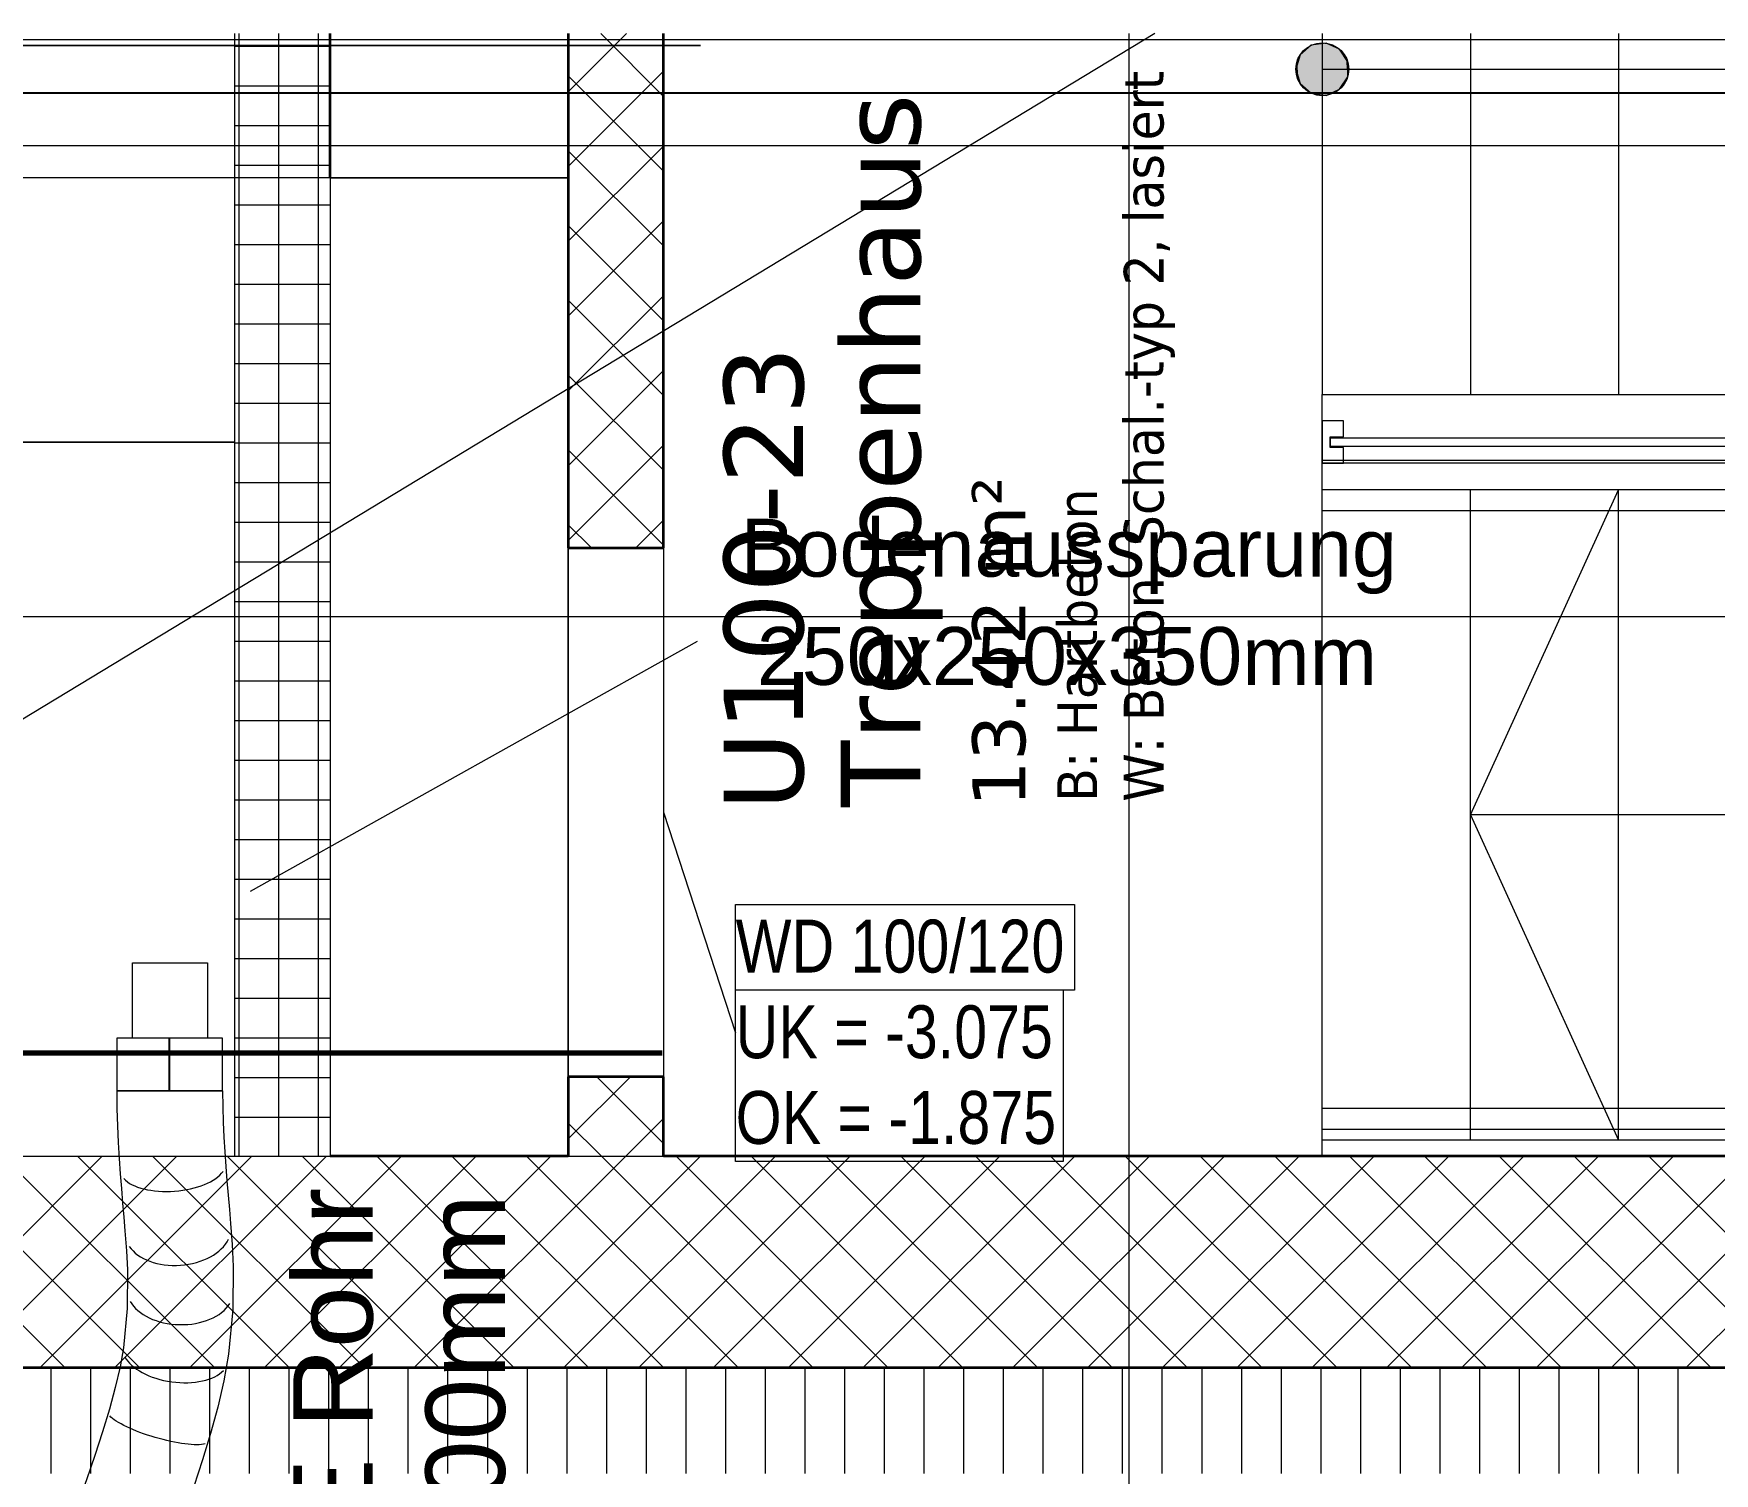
# Model space of a CAD drawing. Extents: x -932 to 937, y -179 to 471.
# Drawn here: x -474.6 to -411, y 351 to 405.5 of the extents above; entities that cross this region are included whole.
import ezdxf
from ezdxf.lldxf.tags import DXFTag

# ---------------------------------------------------------------- set-up
doc = ezdxf.new("R2010")
doc.units = 0
doc.layers.get('0').update_dxf_attribs({"lineweight": 13})
for name, color, linetype, lineweight in [('A-AREA-____-IDEN', 7, 'Continuous', 5), ('A-DETL-____-HDLN', 7, '_Verdeckte Linien_', 9), ('A-DETL-GENF-HDLN', 7, '_Verdeckte Linien_', 9), ('A-FLOR-HRAL-MBND', 7, '_Verdeckte Linien_', 9), ('A-FLOR-HRAL-MCUT', 7, 'Continuous', 9), ('A-GENM-____-IDEN', 7, 'Continuous', 5), ('A-GENM-____-OTLN', 7, 'Continuous', 9), ('A-WALL-____-MCUT', 7, 'Continuous', 35), ('A-WALL-____-PATT', 7, 'Continuous', 35), ('E-ELEC-EQPM-OTLN', 7, 'Continuous', 9), ('I-WALL-____-OTLN', 7, 'Continuous', 9), ('S-GRID-____-OTLN', 7, 'Continuous', 5), ('S-STRS-____-MBND', 7, '_Strichpunkt - Fein', 9)]:
    doc.layers.add(name, color=color, linetype=linetype, lineweight=lineweight)
for name, color, linetype, lineweight, true_color in [('EL01_WAN_Röhre Boden', 7, 'Continuous', 13, 0xff6666), ('EL01_WAN_Röhre Boden Typ', 1, 'Continuous', 13, 0xff0000), ('G-____-____-SYMB', 7, 'Strichpunkt - Weit', 5, 0x008080)]:
    doc.layers.add(name, color=color, linetype=linetype, lineweight=lineweight, true_color=true_color)
doc.styles.get("Standard").update_dxf_attribs({"font": 'arial.ttf'})
tags = doc.linetypes.add('_Rasterlinie_', pattern=[0.375, 0.2, -0.05, 0.075, -0.05]).pattern_tags.tags
tags[10:11] = [DXFTag(74, 4), DXFTag(75, 0), DXFTag(340, '0'), DXFTag(46, 1.0), DXFTag(50, 0.0), DXFTag(44, 0.0), DXFTag(45, 0.0)]
tags[8:9] = [DXFTag(74, 4), DXFTag(75, 0), DXFTag(340, '0'), DXFTag(46, 1.0), DXFTag(50, 0.0), DXFTag(44, 0.0), DXFTag(45, 0.0)]
tags[6:7] = [DXFTag(74, 4), DXFTag(75, 0), DXFTag(340, '0'), DXFTag(46, 1.0), DXFTag(50, 0.0), DXFTag(44, 0.0), DXFTag(45, 0.0)]
tags[4:5] = [DXFTag(74, 4), DXFTag(75, 0), DXFTag(340, '0'), DXFTag(46, 1.0), DXFTag(50, 0.0), DXFTag(44, 0.0), DXFTag(45, 0.0)]
tags = doc.linetypes.add('_Schnittlinie_', pattern=[0.3, 0.15, -0.05, 0.05, -0.05]).pattern_tags.tags
tags[10:11] = [DXFTag(74, 4), DXFTag(75, 0), DXFTag(340, '0'), DXFTag(46, 1.0), DXFTag(50, 0.0), DXFTag(44, 0.0), DXFTag(45, 0.0)]
tags[8:9] = [DXFTag(74, 4), DXFTag(75, 0), DXFTag(340, '0'), DXFTag(46, 1.0), DXFTag(50, 0.0), DXFTag(44, 0.0), DXFTag(45, 0.0)]
tags[6:7] = [DXFTag(74, 4), DXFTag(75, 0), DXFTag(340, '0'), DXFTag(46, 1.0), DXFTag(50, 0.0), DXFTag(44, 0.0), DXFTag(45, 0.0)]
tags[4:5] = [DXFTag(74, 4), DXFTag(75, 0), DXFTag(340, '0'), DXFTag(46, 1.0), DXFTag(50, 0.0), DXFTag(44, 0.0), DXFTag(45, 0.0)]
tags = doc.linetypes.add('_Strichpunkt - Fein', pattern=[0.2, 0.1, -0.05, 0, -0.05]).pattern_tags.tags
tags[10:11] = [DXFTag(74, 4), DXFTag(75, 0), DXFTag(340, '0'), DXFTag(46, 1.0), DXFTag(50, 0.0), DXFTag(44, 0.0), DXFTag(45, 0.0)]
tags[8:9] = [DXFTag(74, 4), DXFTag(75, 0), DXFTag(340, '0'), DXFTag(46, 1.0), DXFTag(50, 0.0), DXFTag(44, 0.0), DXFTag(45, 0.0)]
tags[6:7] = [DXFTag(74, 4), DXFTag(75, 0), DXFTag(340, '0'), DXFTag(46, 1.0), DXFTag(50, 0.0), DXFTag(44, 0.0), DXFTag(45, 0.0)]
tags[4:5] = [DXFTag(74, 4), DXFTag(75, 0), DXFTag(340, '0'), DXFTag(46, 1.0), DXFTag(50, 0.0), DXFTag(44, 0.0), DXFTag(45, 0.0)]
tags = doc.linetypes.add('_Verdeckte Linien_', pattern=[0.15, 0.1, -0.05]).pattern_tags.tags
tags[6:7] = [DXFTag(74, 4), DXFTag(75, 0), DXFTag(340, '0'), DXFTag(46, 1.0), DXFTag(50, 0.0), DXFTag(44, 0.0), DXFTag(45, 0.0)]
tags[4:5] = [DXFTag(74, 4), DXFTag(75, 0), DXFTag(340, '0'), DXFTag(46, 1.0), DXFTag(50, 0.0), DXFTag(44, 0.0), DXFTag(45, 0.0)]
tags = doc.linetypes.add('ACAD_ISO03W100', pattern=[30, 12, -18]).pattern_tags.tags
tags[6:7] = [DXFTag(74, 4), DXFTag(75, 0), DXFTag(340, '0'), DXFTag(46, 0.0), DXFTag(50, 0.0), DXFTag(44, 0.0), DXFTag(45, 0.0)]
tags[4:5] = [DXFTag(74, 4), DXFTag(75, 0), DXFTag(340, '0'), DXFTag(46, 0.0), DXFTag(50, 0.0), DXFTag(44, 0.0), DXFTag(45, 0.0)]
tags = doc.linetypes.add('Strichpunkt - Weit', pattern=[0.5, 0.2, -0.15, 0, -0.15]).pattern_tags.tags
tags[10:11] = [DXFTag(74, 4), DXFTag(75, 0), DXFTag(340, '0'), DXFTag(46, 1.0), DXFTag(50, 0.0), DXFTag(44, 0.0), DXFTag(45, 0.0)]
tags[8:9] = [DXFTag(74, 4), DXFTag(75, 0), DXFTag(340, '0'), DXFTag(46, 1.0), DXFTag(50, 0.0), DXFTag(44, 0.0), DXFTag(45, 0.0)]
tags[6:7] = [DXFTag(74, 4), DXFTag(75, 0), DXFTag(340, '0'), DXFTag(46, 1.0), DXFTag(50, 0.0), DXFTag(44, 0.0), DXFTag(45, 0.0)]
tags[4:5] = [DXFTag(74, 4), DXFTag(75, 0), DXFTag(340, '0'), DXFTag(46, 1.0), DXFTag(50, 0.0), DXFTag(44, 0.0), DXFTag(45, 0.0)]
tags = doc.linetypes.add('STRICHPUNKT2', pattern=[12.7, 6.35, -3.175, 0, -3.175]).pattern_tags.tags
tags[10:11] = [DXFTag(74, 4), DXFTag(75, 0), DXFTag(340, '0'), DXFTag(46, 0.0), DXFTag(50, 0.0), DXFTag(44, 0.0), DXFTag(45, 0.0)]
tags[8:9] = [DXFTag(74, 4), DXFTag(75, 0), DXFTag(340, '0'), DXFTag(46, 0.0), DXFTag(50, 0.0), DXFTag(44, 0.0), DXFTag(45, 0.0)]
tags[6:7] = [DXFTag(74, 4), DXFTag(75, 0), DXFTag(340, '0'), DXFTag(46, 0.0), DXFTag(50, 0.0), DXFTag(44, 0.0), DXFTag(45, 0.0)]
tags[4:5] = [DXFTag(74, 4), DXFTag(75, 0), DXFTag(340, '0'), DXFTag(46, 0.0), DXFTag(50, 0.0), DXFTag(44, 0.0), DXFTag(45, 0.0)]

# ---------------------------------------------------------------- blocks, each defined once
blk = doc.blocks.new('Referenz-A0UJ2H83XE', base_point=(-932.309, -115.757))
at = {"layer": 'A-DETL-____-HDLN', "color": 0, "linetype": '_Verdeckte Linien_', "ltscale": 0.13}
for p, q in [((-449.343, 405.038), (-553.643, 405.038)), ((-547.643, 405.038), (-449.343, 405.038)), ((-454.343, 400.038), (-553.643, 400.038)), ((-449.343, 355.038), (-500.943, 355.038))]:
    blk.add_line(p, q, dxfattribs=at)
at = {"layer": 'A-DETL-GENF-HDLN', "color": 0, "linetype": '_Verdeckte Linien_', "ltscale": 0.13}
blk.add_line((-432.171, 405.487), (-548.443, 335.038), dxfattribs=at)
at = {"layer": 'A-FLOR-HRAL-MBND', "color": 0, "linetype": '_Verdeckte Linien_', "ltscale": 0.13}
for p, q in [((-425.843, 389.238), (-425.843, 389.338)), ((-403.679, 389.338), (-425.843, 389.338)), ((-403.679, 389.238), (-425.843, 389.238)), ((-425.843, 387.438), (-425.843, 388.238)), ((-403.679, 388.238), (-425.843, 388.238)), ((-403.465, 387.438), (-425.843, 387.438)), ((-425.843, 364.038), (-425.843, 364.838)), ((-397.409, 364.838), (-425.843, 364.838)), ((-397.195, 364.038), (-425.843, 364.038))]:
    blk.add_line(p, q, dxfattribs=at)
at = {"layer": 'A-FLOR-HRAL-MCUT', "color": 0, "linetype": 'Continuous', "ltscale": 0.13}
for p, q in [((-425.043, 390.838), (-425.843, 390.838)), ((-425.843, 390.838), (-425.843, 389.238)), ((-425.043, 390.238), (-425.043, 390.838)), ((-425.543, 389.838), (-425.543, 390.238)), ((-425.543, 390.238), (-425.043, 390.238)), ((-375.743, 390.188), (-425.543, 390.188)), ((-425.543, 390.188), (-425.543, 389.888)), ((-425.543, 389.888), (-375.743, 389.888)), ((-425.043, 389.838), (-425.543, 389.838)), ((-425.043, 389.238), (-425.043, 389.838)), ((-425.843, 389.238), (-425.043, 389.238))]:
    blk.add_line(p, q, dxfattribs=at)
at = {"layer": 'A-GENM-____-IDEN', "color": 0, "linetype": 'Continuous', "ltscale": 0.13}
for p, q in [((-450.743, 376.038), (-448.017, 367.699)), ((-448.017, 372.558), (-435.209, 372.558)), ((-448.017, 369.318), (-448.017, 372.558)), ((-435.209, 372.558), (-435.209, 369.318)), ((-448.017, 369.319), (-435.633, 369.319)), ((-448.017, 362.839), (-448.017, 369.319)), ((-435.209, 369.318), (-448.017, 369.318)), ((-435.633, 369.319), (-435.633, 362.839)), ((-435.633, 362.839), (-448.017, 362.839))]:
    blk.add_line(p, q, dxfattribs=at)
at = {"layer": 'A-GENM-____-OTLN', "color": 0, "linetype": '_Verdeckte Linien_', "ltscale": 0.13}
for p, q in [((-463.343, 405.487), (-463.343, 400.038)), ((-454.343, 363.038), (-454.343, 405.487)), ((-463.343, 363.038), (-454.343, 363.038))]:
    blk.add_line(p, q, dxfattribs=at)
at = {"layer": 'A-GENM-____-OTLN', "color": 0, "linetype": 'Continuous', "ltscale": 0.13}
for p, q in [((-463.343, 400.038), (-454.343, 400.038)), ((-463.343, 400.038), (-463.343, 363.038)), ((-454.343, 400.038), (-454.343, 363.038)), ((-454.343, 363.038), (-463.343, 363.038))]:
    blk.add_line(p, q, dxfattribs=at)
at = {"layer": 'A-WALL-____-MCUT', "color": 0, "linetype": 'Continuous', "ltscale": 0.35}
for p, q in [((-463.343, 400.038), (-463.343, 405.487)), ((-454.343, 405.487), (-454.343, 386.038)), ((-450.743, 386.038), (-450.743, 405.487)), ((-454.343, 386.038), (-450.743, 386.038)), ((-450.743, 366.038), (-454.343, 366.038)), ((-454.343, 366.038), (-454.343, 363.038)), ((-450.743, 363.038), (-450.743, 366.038)), ((-454.343, 363.038), (-463.343, 363.038)), ((-351.343, 363.038), (-450.743, 363.038)), ((-521.443, 355.038), (-348.343, 355.038))]:
    blk.add_line(p, q, dxfattribs=at)
at = {"layer": 'A-WALL-____-MCUT', "color": 0, "linetype": 'Continuous', "lineweight": 9, "ltscale": 0.13}
for p, q in [((-466.943, 363.038), (-463.343, 363.038)), ((-454.343, 363.038), (-450.743, 363.038))]:
    blk.add_line(p, q, dxfattribs=at)
at = {"layer": 'A-WALL-____-PATT', "color": 0, "linetype": 'Continuous', "lineweight": 9, "ltscale": 0.13}
for p, q in [((-466.783, 363.038), (-466.783, 405.487)), ((-465.283, 363.038), (-465.283, 405.487)), ((-463.783, 363.038), (-463.783, 405.487)), ((-454.343, 403.289), (-452.146, 405.487)), ((-450.743, 403.114), (-453.116, 405.487)), ((-466.943, 405.007), (-463.343, 405.007)), ((-454.343, 400.461), (-450.743, 404.061)), ((-466.943, 403.507), (-463.343, 403.507)), ((-450.743, 400.286), (-454.343, 403.886)), ((-466.943, 402.007), (-463.343, 402.007)), ((-454.343, 397.632), (-450.743, 401.232)), ((-450.743, 397.457), (-454.343, 401.057)), ((-466.943, 400.507), (-463.343, 400.507)), ((-466.943, 399.007), (-463.343, 399.007)), ((-454.343, 394.804), (-450.743, 398.404)), ((-450.743, 394.629), (-454.343, 398.229)), ((-466.943, 397.507), (-463.343, 397.507)), ((-466.943, 396.007), (-463.343, 396.007)), ((-454.343, 391.975), (-450.743, 395.575)), ((-450.743, 391.8), (-454.343, 395.4)), ((-466.943, 394.507), (-463.343, 394.507)), ((-466.943, 393.007), (-463.343, 393.007)), ((-454.343, 389.147), (-450.743, 392.747)), ((-450.743, 388.972), (-454.343, 392.572)), ((-466.943, 391.507), (-463.343, 391.507)), ((-466.943, 390.007), (-463.343, 390.007)), ((-454.343, 386.318), (-450.743, 389.918)), ((-450.743, 386.143), (-454.343, 389.743)), ((-466.943, 388.507), (-463.343, 388.507)), ((-466.943, 387.007), (-463.343, 387.007)), ((-453.466, 386.038), (-454.343, 386.915)), ((-451.796, 386.038), (-450.743, 387.09)), ((-466.943, 385.507), (-463.343, 385.507)), ((-466.943, 384.007), (-463.343, 384.007)), ((-466.943, 382.507), (-463.343, 382.507)), ((-466.943, 381.007), (-463.343, 381.007)), ((-466.943, 379.507), (-463.343, 379.507)), ((-466.943, 378.007), (-463.343, 378.007)), ((-466.943, 376.507), (-463.343, 376.507)), ((-466.943, 375.007), (-463.343, 375.007)), ((-466.943, 373.507), (-463.343, 373.507)), ((-466.943, 372.007), (-463.343, 372.007)), ((-466.943, 370.507), (-463.343, 370.507)), ((-466.943, 369.007), (-463.343, 369.007)), ((-466.943, 367.507), (-463.343, 367.507)), ((-466.943, 366.007), (-463.343, 366.007)), ((-454.343, 363.691), (-451.997, 366.038)), ((-450.743, 363.516), (-453.265, 366.038)), ((-466.943, 364.507), (-463.343, 364.507)), ((-453.094, 363.038), (-454.343, 364.288)), ((-452.168, 363.038), (-450.743, 364.463)), ((-473.378, 355.038), (-481.378, 363.038)), ((-479.967, 355.038), (-471.967, 363.038)), ((-470.549, 355.038), (-478.549, 363.038)), ((-477.139, 355.038), (-469.139, 363.038)), ((-467.721, 355.038), (-475.721, 363.038)), ((-474.31, 355.038), (-466.31, 363.038)), ((-464.893, 355.038), (-472.893, 363.038)), ((-471.482, 355.038), (-463.482, 363.038)), ((-462.064, 355.038), (-470.064, 363.038)), ((-468.654, 355.038), (-460.654, 363.038)), ((-459.236, 355.038), (-467.236, 363.038)), ((-465.825, 355.038), (-457.825, 363.038)), ((-456.407, 355.038), (-464.407, 363.038)), ((-462.997, 355.038), (-454.997, 363.038)), ((-453.579, 355.038), (-461.579, 363.038)), ((-460.168, 355.038), (-452.168, 363.038)), ((-450.75, 355.038), (-458.75, 363.038)), ((-457.34, 355.038), (-449.34, 363.038)), ((-447.922, 355.038), (-455.922, 363.038)), ((-454.511, 355.038), (-446.511, 363.038)), ((-445.094, 355.038), (-453.094, 363.038)), ((-451.683, 355.038), (-443.683, 363.038)), ((-442.265, 355.038), (-450.265, 363.038)), ((-448.855, 355.038), (-440.855, 363.038)), ((-439.437, 355.038), (-447.437, 363.038)), ((-446.026, 355.038), (-438.026, 363.038)), ((-436.608, 355.038), (-444.608, 363.038)), ((-443.198, 355.038), (-435.198, 363.038)), ((-433.78, 355.038), (-441.78, 363.038)), ((-440.369, 355.038), (-432.369, 363.038)), ((-430.951, 355.038), (-438.951, 363.038)), ((-437.541, 355.038), (-429.541, 363.038)), ((-428.123, 355.038), (-436.123, 363.038)), ((-434.712, 355.038), (-426.712, 363.038)), ((-425.295, 355.038), (-433.295, 363.038)), ((-431.884, 355.038), (-423.884, 363.038)), ((-422.466, 355.038), (-430.466, 363.038)), ((-429.056, 355.038), (-421.056, 363.038)), ((-419.638, 355.038), (-427.638, 363.038)), ((-426.227, 355.038), (-418.227, 363.038)), ((-416.809, 355.038), (-424.809, 363.038)), ((-423.399, 355.038), (-415.399, 363.038)), ((-413.981, 355.038), (-421.981, 363.038)), ((-420.57, 355.038), (-412.57, 363.038)), ((-411.152, 355.038), (-419.152, 363.038)), ((-417.742, 355.038), (-409.742, 363.038)), ((-408.324, 355.038), (-416.324, 363.038)), ((-414.913, 355.038), (-406.913, 363.038)), ((-405.496, 355.038), (-413.496, 363.038)), ((-412.085, 355.038), (-404.085, 363.038)), ((-473.903, 355.038), (-473.903, 351.038)), ((-472.403, 355.038), (-472.403, 351.038)), ((-470.903, 355.038), (-470.903, 351.038)), ((-469.403, 355.038), (-469.403, 351.038)), ((-467.903, 355.038), (-467.903, 351.038)), ((-466.403, 355.038), (-466.403, 351.038)), ((-464.903, 355.038), (-464.903, 351.038)), ((-463.403, 355.038), (-463.403, 351.038)), ((-461.903, 355.038), (-461.903, 351.038)), ((-460.403, 355.038), (-460.403, 351.038)), ((-458.903, 355.038), (-458.903, 351.038)), ((-457.403, 355.038), (-457.403, 351.038)), ((-455.903, 355.038), (-455.903, 351.038)), ((-454.403, 355.038), (-454.403, 351.038)), ((-452.903, 355.038), (-452.903, 351.038)), ((-451.403, 355.038), (-451.403, 351.038)), ((-449.903, 355.038), (-449.903, 351.038)), ((-448.403, 355.038), (-448.403, 351.038)), ((-446.903, 355.038), (-446.903, 351.038)), ((-445.403, 355.038), (-445.403, 351.038)), ((-443.903, 355.038), (-443.903, 351.038)), ((-442.403, 355.038), (-442.403, 351.038)), ((-440.903, 355.038), (-440.903, 351.038)), ((-439.403, 355.038), (-439.403, 351.038)), ((-437.903, 355.038), (-437.903, 351.038)), ((-436.403, 355.038), (-436.403, 351.038)), ((-434.903, 355.038), (-434.903, 351.038)), ((-433.403, 355.038), (-433.403, 351.038)), ((-431.903, 355.038), (-431.903, 351.038)), ((-430.403, 355.038), (-430.403, 351.038)), ((-428.903, 355.038), (-428.903, 351.038)), ((-427.403, 355.038), (-427.403, 351.038)), ((-425.903, 355.038), (-425.903, 351.038)), ((-424.403, 355.038), (-424.403, 351.038)), ((-422.903, 355.038), (-422.903, 351.038)), ((-421.403, 355.038), (-421.403, 351.038)), ((-419.903, 355.038), (-419.903, 351.038)), ((-418.403, 355.038), (-418.403, 351.038)), ((-416.903, 355.038), (-416.903, 351.038)), ((-415.403, 355.038), (-415.403, 351.038)), ((-413.903, 355.038), (-413.903, 351.038)), ((-412.403, 355.038), (-412.403, 351.038))]:
    blk.add_line(p, q, dxfattribs=at)
at = {"layer": 'E-ELEC-EQPM-OTLN', "color": 0, "linetype": 'Continuous', "ltscale": 0.13}
for p, q in [((-466.943, 390.038), (-466.943, 405.487)), ((-477.8, 390.038), (-466.943, 390.038)), ((-466.943, 390.038), (-477.8, 390.038)), ((-466.943, 363.038), (-466.943, 390.038)), ((-477.8, 363.038), (-466.943, 363.038))]:
    blk.add_line(p, q, dxfattribs=at)
at = {"layer": 'G-____-____-SYMB', "color": 0, "linetype": '_Schnittlinie_', "lineweight": 70, "ltscale": 0.7}
blk.add_line((-490.209, 366.938), (-450.799, 366.938), dxfattribs=at)
at = {"layer": 'I-WALL-____-OTLN', "color": 0, "linetype": 'Continuous', "ltscale": 0.13}
for p, q in [((-454.343, 366.038), (-454.343, 386.038)), ((-450.743, 386.038), (-450.743, 366.038))]:
    blk.add_line(p, q, dxfattribs=at)
at = {"layer": 'S-GRID-____-OTLN', "color": 0, "linetype": '_Rasterlinie_', "ltscale": 0.13}
for p, q in [((-433.143, 226.938), (-433.143, 405.487)), ((-930.577, 383.438), (290.247, 383.438))]:
    blk.add_line(p, q, dxfattribs=at)
at = {"layer": 'S-STRS-____-MBND', "color": 0, "linetype": '_Strichpunkt - Fein', "ltscale": 0.13}
for p, q in [((-450.743, 405.487), (-450.743, 363.038)), ((-425.843, 405.487), (-425.843, 391.838)), ((-425.843, 405.487), (-425.843, 391.838)), ((-420.243, 405.487), (-420.243, 391.838)), ((-420.243, 405.487), (-420.243, 391.838)), ((-414.643, 405.487), (-414.643, 391.838)), ((-414.643, 405.487), (-414.643, 391.838)), ((-425.843, 388.238), (-425.843, 391.838)), ((-425.843, 391.838), (-375.443, 391.838)), ((-425.843, 363.638), (-425.843, 388.238)), ((-403.679, 388.238), (-425.843, 388.238)), ((-420.243, 363.638), (-420.243, 388.238)), ((-420.243, 363.638), (-420.243, 388.238)), ((-414.643, 363.638), (-414.643, 388.238)), ((-414.643, 363.638), (-414.643, 388.238)), ((-425.843, 363.038), (-425.843, 363.638)), ((-397.088, 363.638), (-425.843, 363.638)), ((-450.743, 363.038), (-425.843, 363.038))]:
    blk.add_line(p, q, dxfattribs=at)
at = {"layer": 'S-STRS-____-MBND', "color": 0, "linetype": '_Verdeckte Linien_', "ltscale": 0.13}
for p, q in [((-426.259, 405.047), (-426.685, 404.678)), ((-425.701, 405.128), (-426.259, 405.047)), ((-425.189, 404.893), (-425.701, 405.128)), ((-424.884, 404.419), (-425.189, 404.893)), ((-426.685, 404.678), (-426.843, 404.138)), ((-426.843, 404.138), (-426.685, 403.597)), ((-425.843, 404.138), (-381.043, 404.138)), ((-424.884, 403.856), (-424.884, 404.419)), ((-426.685, 403.597), (-426.259, 403.228)), ((-425.189, 403.382), (-424.884, 403.856)), ((-426.259, 403.228), (-425.701, 403.148)), ((-425.701, 403.148), (-425.189, 403.382)), ((-420.243, 375.938), (-414.643, 388.238)), ((-400.383, 375.938), (-420.243, 375.938)), ((-420.243, 375.938), (-414.643, 363.638))]:
    blk.add_line(p, q, dxfattribs=at)
blk.add_circle((-425.843, 404.138), 1, dxfattribs=at)
for points in [[(-426.652, 403.55), (-426.734, 404.592), (-426.652, 404.725)], [(-426.259, 403.228), (-426.685, 404.678), (-426.259, 405.047)], [(-426.551, 403.431), (-426.652, 404.725), (-426.551, 404.845)], [(-426.652, 403.55), (-426.652, 404.725), (-426.551, 403.431)], [(-426.431, 403.329), (-426.551, 404.845), (-426.431, 404.947)], [(-426.551, 403.431), (-426.551, 404.845), (-426.431, 403.329)], [(-426.297, 403.247), (-426.431, 404.947), (-426.297, 405.029)], [(-426.431, 403.329), (-426.431, 404.947), (-426.297, 403.247)], [(-426.152, 403.187), (-426.297, 405.029), (-426.152, 405.089)], [(-426.297, 403.247), (-426.297, 405.029), (-426.152, 403.187)], [(-425.701, 403.148), (-426.259, 405.047), (-425.701, 405.128)], [(-426.259, 403.228), (-426.259, 405.047), (-425.701, 403.148)], [(-426, 403.15), (-426.152, 405.089), (-426, 405.125)], [(-426.152, 403.187), (-426.152, 405.089), (-426, 403.15)], [(-425.843, 403.138), (-426, 405.125), (-425.843, 405.138)], [(-426, 403.15), (-426, 405.125), (-425.843, 403.138)], [(-425.843, 403.138), (-425.843, 405.138), (-425.687, 403.15)], [(-425.687, 403.15), (-425.843, 405.138), (-425.687, 405.125)], [(-425.701, 403.148), (-425.701, 405.128), (-425.189, 403.382)], [(-425.189, 403.382), (-425.701, 405.128), (-425.189, 404.893)], [(-425.687, 403.15), (-425.687, 405.125), (-425.534, 403.187)], [(-425.534, 403.187), (-425.687, 405.125), (-425.534, 405.089)], [(-425.534, 403.187), (-425.534, 405.089), (-425.389, 403.247)], [(-425.389, 403.247), (-425.534, 405.089), (-425.389, 405.029)], [(-425.389, 403.247), (-425.389, 405.029), (-425.256, 403.329)], [(-425.256, 403.329), (-425.389, 405.029), (-425.256, 404.947)], [(-425.256, 403.329), (-425.256, 404.947), (-425.136, 403.431)], [(-425.136, 403.431), (-425.256, 404.947), (-425.136, 404.845)], [(-425.189, 403.382), (-425.189, 404.893), (-424.884, 403.856)], [(-424.884, 403.856), (-425.189, 404.893), (-424.884, 404.419)], [(-425.136, 403.431), (-425.136, 404.845), (-425.034, 403.55)], [(-425.034, 403.55), (-425.136, 404.845), (-425.034, 404.725)], [(-425.034, 403.55), (-425.034, 404.725), (-424.952, 403.684)], [(-424.952, 403.684), (-425.034, 404.725), (-424.952, 404.592)], [(-426.685, 403.597), (-426.843, 404.138), (-426.685, 404.678)], [(-426.831, 403.981), (-426.843, 404.138), (-426.831, 404.294)], [(-426.795, 403.829), (-426.831, 404.294), (-426.795, 404.447)], [(-426.831, 403.981), (-426.831, 404.294), (-426.795, 403.829)], [(-426.734, 403.684), (-426.795, 404.447), (-426.734, 404.592)], [(-426.795, 403.829), (-426.795, 404.447), (-426.734, 403.684)], [(-426.734, 403.684), (-426.734, 404.592), (-426.652, 403.55)], [(-426.685, 403.597), (-426.685, 404.678), (-426.259, 403.228)], [(-424.952, 403.684), (-424.952, 404.592), (-424.892, 403.829)], [(-424.892, 403.829), (-424.952, 404.592), (-424.892, 404.447)], [(-424.892, 403.829), (-424.892, 404.447), (-424.856, 403.981)], [(-424.856, 403.981), (-424.892, 404.447), (-424.856, 404.294)], [(-424.856, 403.981), (-424.856, 404.294), (-424.843, 404.138)]]:
    blk.add_solid(points, dxfattribs=at)
at = {"layer": 'A-AREA-____-IDEN', "color": 0, "linetype": 'Continuous', "ltscale": 0.13, "attachment_point": 1, "rotation": 90}
for s, insert, char_height in [('{\\W0.9;\\fVerdana;W: Beton, Schal.-typ 2, lasiert}', (-433.345, 376.44), 1.5), ('{\\fVerdana;Treppenhaus}', (-444.043, 376.233), 3), ('{\\fVerdana;U100-23}', (-448.466, 376.09), 3), ('{\\fVerdana;13.42 m²}', (-439.073, 376.242), 2), ('{\\W0.9;\\fVerdana;B: Hartbeton}', (-435.858, 376.44), 1.5)]:
    blk.add_mtext(s, dxfattribs=dict(at, insert=insert, char_height=char_height))
at = {"layer": 'A-GENM-____-IDEN', "color": 0, "linetype": 'Continuous', "ltscale": 0.13, "char_height": 2, "attachment_point": 1}
for s, insert in [('{\\W0.8;\\fArial;WD 100/120}', (-448.017, 371.979)), ('{\\W0.8;\\fArial;UK = -3.075}', (-448.017, 368.739)), ('{\\W0.8;\\fArial;OK = -1.875}', (-448.017, 365.498))]:
    blk.add_mtext(s, dxfattribs=dict(at, insert=insert))
blk = doc.blocks.new('Wickelfalzrohr-A0UJ2HC3XE', base_point=(-475.69, 401.251))
at = {"color": 0, "linetype": 'ByBlock', "lineweight": -2, "ltscale": 0.13}
for p, q in [((-394.468, 405.251), (-475.69, 405.251)), ((-475.69, 404.079), (-475.69, 405.251)), ((-394.468, 404.079), (-394.468, 405.251)), ((-475.69, 402.423), (-475.69, 404.079)), ((-394.468, 402.423), (-394.468, 404.079)), ((-475.69, 401.251), (-475.69, 402.423)), ((-394.468, 401.251), (-394.468, 402.423)), ((-475.69, 401.251), (-394.468, 401.251))]:
    blk.add_line(p, q, dxfattribs=at)
at = {"color": 0, "linetype": 'STRICHPUNKT2', "lineweight": 25, "ltscale": 0.25}
blk.add_line((-475.69, 403.251), (-394.468, 403.251), dxfattribs=at)
blk = doc.blocks.new('Flexrohr-A0UJ2HCBXE', base_point=(-475.754, 338.008))
at = {"color": 0, "linetype": 'ByBlock', "lineweight": -2, "ltscale": 0.13}
for p, q in [((-471.412, 365.502), (-467.412, 365.502)), ((-471.412, 365.502), (-471.405, 364.827)), ((-467.412, 365.502), (-467.406, 364.906)), ((-471.405, 364.827), (-471.386, 364.176)), ((-467.406, 364.906), (-467.389, 364.325)), ((-471.386, 364.176), (-471.357, 363.55)), ((-467.389, 364.325), (-467.363, 363.757)), ((-471.357, 363.55), (-471.321, 362.948)), ((-467.363, 363.757), (-467.329, 363.197)), ((-471.321, 362.948), (-471.279, 362.367)), ((-467.329, 363.197), (-467.289, 362.645)), ((-471.279, 362.367), (-471.234, 361.806)), ((-467.289, 362.645), (-467.245, 362.099)), ((-471.234, 361.806), (-471.188, 361.262)), ((-467.245, 362.099), (-467.199, 361.558)), ((-467.199, 361.558), (-467.153, 361.021)), ((-471.188, 361.262), (-471.142, 360.732)), ((-467.153, 361.021), (-467.11, 360.485)), ((-471.142, 360.732), (-471.1, 360.217)), ((-471.1, 360.217), (-471.047, 359.456)), ((-467.11, 360.485), (-467.053, 359.689)), ((-467.053, 359.689), (-467.013, 358.866)), ((-471.047, 359.456), (-471.01, 358.736)), ((-471.01, 358.736), (-471.012, 357.268)), ((-467.013, 358.866), (-467.018, 357.241)), ((-471.012, 357.268), (-471.155, 355.788)), ((-467.018, 357.241), (-467.181, 355.542)), ((-471.155, 355.788), (-471.285, 355.069)), ((-467.181, 355.542), (-467.363, 354.533)), ((-471.285, 355.069), (-471.466, 354.282)), ((-467.363, 354.533), (-467.593, 353.546)), ((-471.466, 354.282), (-471.689, 353.462)), ((-471.689, 353.462), (-471.949, 352.607)), ((-467.593, 353.546), (-467.865, 352.549)), ((-471.949, 352.607), (-472.24, 351.719)), ((-467.865, 352.549), (-468.17, 351.547)), ((-472.24, 351.719), (-472.557, 350.799)), ((-468.17, 351.547), (-468.5, 350.542)), ((-472.557, 350.799), (-472.892, 349.85)), ((-472.532, 350.631), (-468.983, 349.389)), ((-468.5, 350.542), (-468.847, 349.537)), ((-472.892, 349.85), (-473.24, 348.874)), ((-468.847, 349.537), (-469.202, 348.532)), ((-473.24, 348.874), (-473.593, 347.87)), ((-469.202, 348.532), (-469.559, 347.53)), ((-473.593, 347.87), (-474.115, 346.329)), ((-469.559, 347.53), (-469.91, 346.533)), ((-474.115, 346.329), (-474.618, 344.695)), ((-469.91, 346.533), (-470.415, 345.041)), ((-470.415, 345.041), (-470.857, 343.612)), ((-474.618, 344.695), (-475.373, 341.507)), ((-470.857, 343.612), (-471.563, 340.639)), ((-475.373, 341.507), (-475.617, 339.742)), ((-471.563, 340.639), (-471.741, 339.329)), ((-475.617, 339.742), (-475.701, 338.008)), ((-471.741, 339.329), (-471.807, 338.008)), ((-475.754, 338.008), (-471.754, 338.008)), ((-475.61, 338.541), (-471.851, 338.432))]:
    blk.add_line(p, q, dxfattribs=at)
for centre, major_axis, ratio in [((-469.293, 362.638), (-1.995, -0.147), 0.464287), ((-469.094, 360.196), (-1.995, -0.144), 0.64454), ((-469.013, 357.936), (-2, 0.044), 0.636543), ((-469.19, 355.545), (-1.981, 0.273), 0.526649), ((-471.757, 347.185), (1.892, -0.65), 0.083744), ((-472.678, 344.348), (1.931, -0.519), 0.11587), ((-473.378, 341.452), (1.957, -0.412), 0.106754)]:
    blk.add_ellipse(centre, major_axis=major_axis, ratio=ratio, start_param=0.348166, end_param=2.793427, dxfattribs=at)
at = {"color": 0, "linetype": 'ByBlock', "lineweight": -2, "ltscale": 0.13, "extrusion": (0, 0, -1)}
blk.add_ellipse((-469.829, 352.834), major_axis=(1.919, -0.564), ratio=0.228107, start_param=0.348166, end_param=2.793427, dxfattribs=at)
blk = doc.blocks.new('MText-A0UJ2HEDXE', base_point=(-447.826, 380.858))
at = {"color": 0, "lineweight": -2, "char_height": 2.1875, "attachment_point": 1}
for s, insert in [('{\\fArial;Bodenaussparung}', (-447.826, 387.138)), ('{\\fArial;250x250x350mm}', (-447.219, 383.045))]:
    blk.add_mtext(s, dxfattribs=dict(at, insert=insert))
blk = doc.blocks.new('Wickelfalzrohr-A0UJ2HELXE', base_point=(-471.412, 365.502))
at = {"color": 0, "linetype": 'ByBlock', "lineweight": -2, "ltscale": 0.13}
for p, q in [((-471.412, 367.502), (-471.412, 365.502)), ((-470.241, 367.502), (-471.412, 367.502)), ((-468.584, 367.502), (-470.241, 367.502)), ((-467.412, 367.502), (-468.584, 367.502)), ((-467.412, 365.502), (-467.412, 367.502)), ((-470.241, 365.502), (-471.412, 365.502)), ((-468.584, 365.502), (-470.241, 365.502)), ((-467.412, 365.502), (-468.584, 365.502))]:
    blk.add_line(p, q, dxfattribs=at)
at = {"color": 0, "linetype": 'STRICHPUNKT2', "lineweight": 25, "ltscale": 0.25}
blk.add_line((-469.412, 365.502), (-469.412, 367.502), dxfattribs=at)
blk = doc.blocks.new('Bodendose (multi) UP-A0UJ2HENXE', base_point=(-470.817, 367.502))
at = {"color": 0, "linetype": 'ByBlock', "lineweight": -2, "ltscale": 0.13}
for p, q in [((-470.817, 370.342), (-467.977, 370.342)), ((-470.817, 367.502), (-470.817, 370.342)), ((-467.977, 370.342), (-467.977, 367.502)), ((-467.977, 367.502), (-470.817, 367.502))]:
    blk.add_line(p, q, dxfattribs=at)
blk = doc.blocks.new('Bauteilbeschriftung-A0UJ2HF7XE', base_point=(-464.739, 340.413))
at = {"color": 0, "lineweight": -2, "char_height": 3, "attachment_point": 1, "rotation": 90}
for s, insert in [('{\\fArial;2x PE Rohr}', (-464.739, 340.413)), ('{\\fArial;DN 200mm}', (-459.739, 340.413))]:
    blk.add_mtext(s, dxfattribs=dict(at, insert=insert))

msp = doc.modelspace()

# ---------------------------------------------------------------- linework, layer by layer
at = {"layer": 'EL01_WAN_Röhre Boden Typ', "color": 1, "linetype": 'Continuous', "ltscale": 0.13, "true_color": 0xff0000}
msp.add_line((-466.356, 373.058), (-449.465, 382.514), dxfattribs=at)

# ---------------------------------------------------------------- block references
at = {"color": 9, "lineweight": 25, "ltscale": 0.25, "true_color": 0xc0c0c0}
msp.add_blockref('Referenz-A0UJ2H83XE', (-932.309, -115.757), dxfattribs=at)
at = {"layer": 'EL01_WAN_Röhre Boden', "color": 1, "linetype": 'ACAD_ISO03W100', "ltscale": 0.13, "true_color": 0xff0000}
for name, p in [('Wickelfalzrohr-A0UJ2HC3XE', (-475.69, 401.251)), ('Bodendose (multi) UP-A0UJ2HENXE', (-470.817, 367.502))]:
    msp.add_blockref(name, p, dxfattribs=at)
at = {"layer": 'EL01_WAN_Röhre Boden', "color": 1, "linetype": 'ACAD_ISO03W100', "ltscale": 1.3, "true_color": 0xff0000}
for name, p in [('Wickelfalzrohr-A0UJ2HELXE', (-471.412, 365.502)), ('Flexrohr-A0UJ2HCBXE', (-475.754, 338.008))]:
    msp.add_blockref(name, p, dxfattribs=at)
at = {"layer": 'EL01_WAN_Röhre Boden Typ', "color": 1, "linetype": 'Continuous', "ltscale": 1.3, "true_color": 0xff0000}
for name, p in [('MText-A0UJ2HEDXE', (-447.826, 380.858)), ('Bauteilbeschriftung-A0UJ2HF7XE', (-464.739, 340.413))]:
    msp.add_blockref(name, p, dxfattribs=at)

doc.saveas('drawing.dxf')
